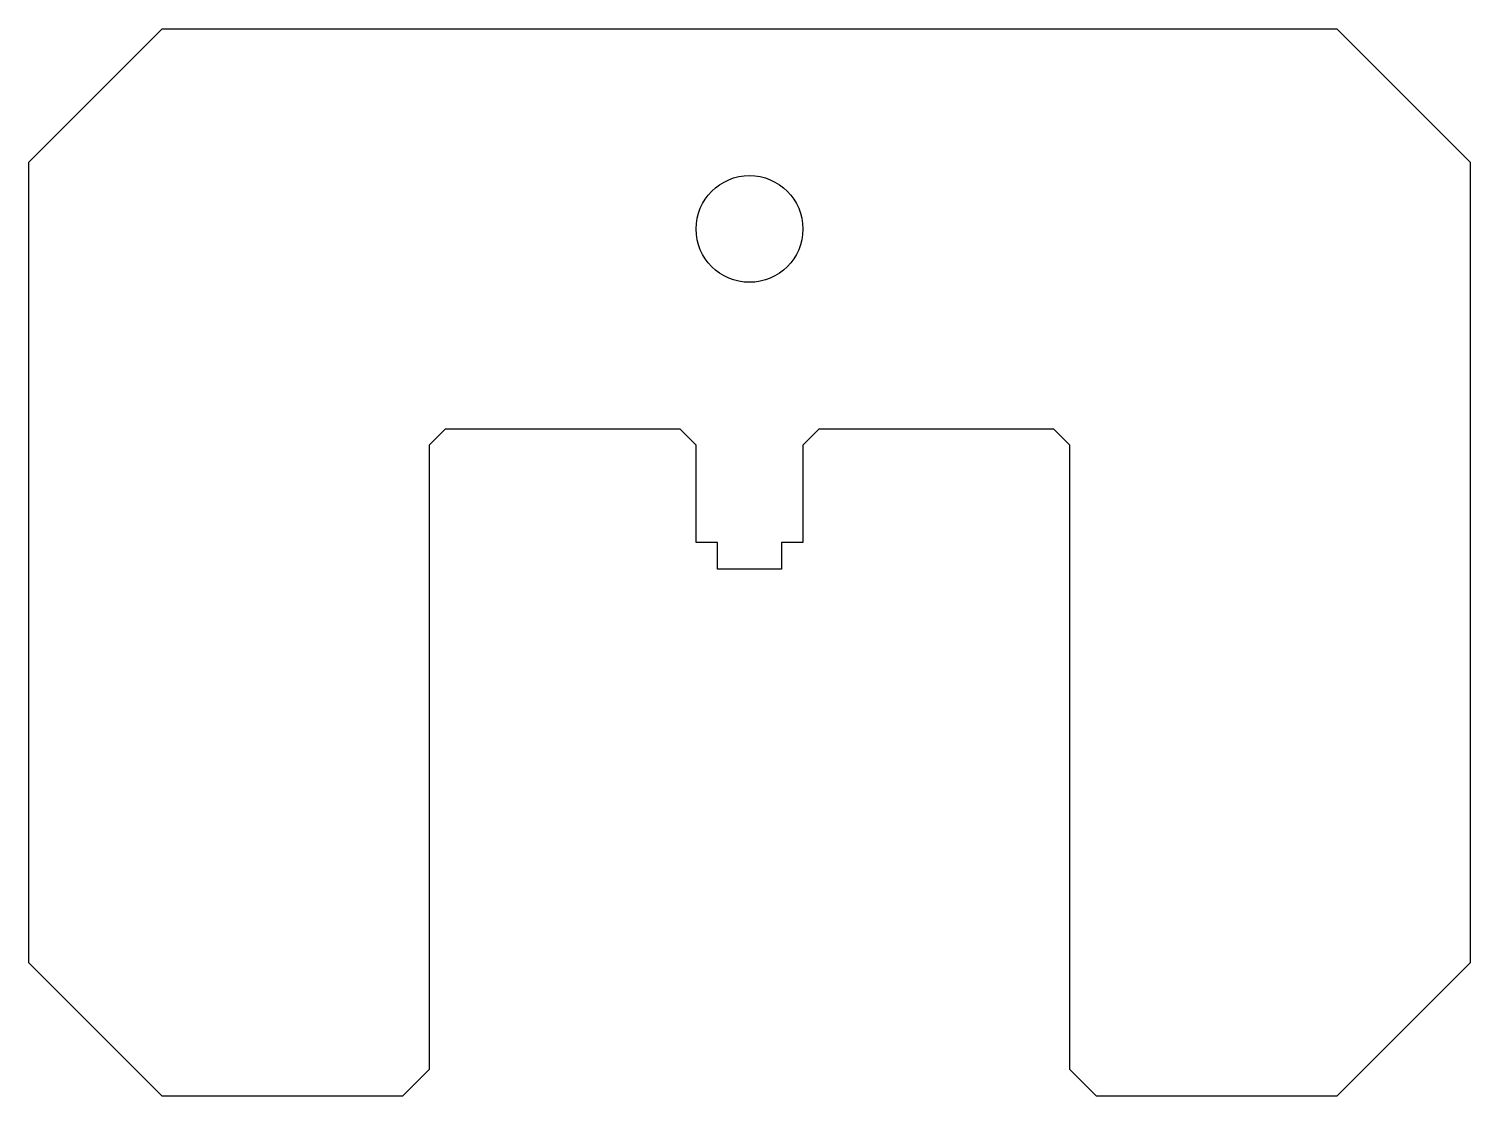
# Model space of a CAD drawing. Header units: millimetres. Extents: x -270 to 270, y -50 to 350.
import ezdxf

# ---------------------------------------------------------------- set-up
doc = ezdxf.new("R2010")
doc.units = ezdxf.units.MM
doc.header["$MEASUREMENT"] = 0

msp = doc.modelspace()

# ---------------------------------------------------------------- linework, layer by layer
msp.add_lwpolyline([(-120, -40), (-130, -50), (-220, -50), (-270, 0), (-270, 300), (-220, 350), (220, 350), (270, 300), (270, 0), (220, -50), (130, -50), (120, -40), (120, 194), (114, 200), (26, 200), (20, 194), (20, 157.5), (12, 157.5), (12, 147.5), (-12, 147.5), (-12, 157.5), (-20, 157.5), (-20, 194), (-26, 200), (-114, 200), (-120, 194)], close=True)
msp.add_circle((0, 275), 20)

doc.saveas('drawing.dxf')
